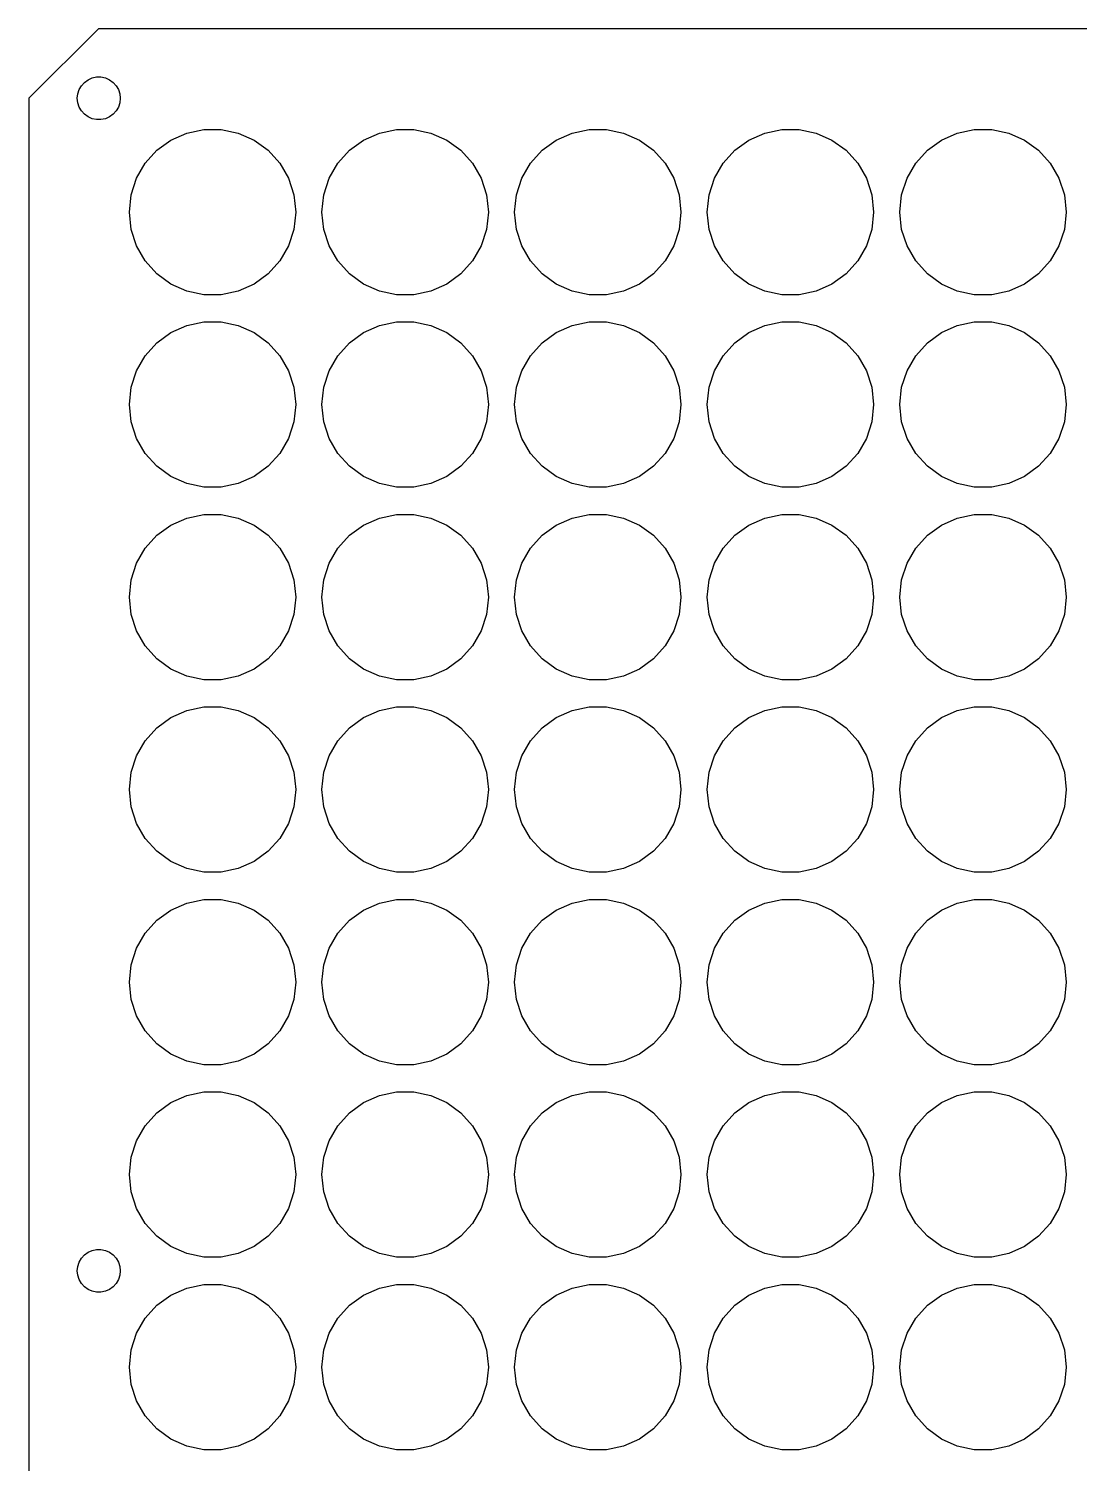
# Model space of a CAD drawing. Header units: metres. Extents: x -8 to 276, y -8 to 276.
# Drawn here: x -8 to 112, y 112 to 276 of the extents above; entities that cross this region are included whole.
import ezdxf

# ---------------------------------------------------------------- set-up
doc = ezdxf.new("R2010")
doc.units = ezdxf.units.M

msp = doc.modelspace()

# ---------------------------------------------------------------- linework, layer by layer
for p, q in [((-0.04384, 275.956), (-8, 268)), ((268.836, 275.956), (-0.04384, 275.956)), ((-2.39645, 268.509), (-2.23817, 268.996)), ((-2.23817, 268.996), (-1.98209, 269.44)), ((-1.98209, 269.44), (-1.63936, 269.821)), ((-1.63936, 269.821), (-1.22499, 270.122)), ((-1.22499, 270.122), (-0.75708, 270.33)), ((-0.75708, 270.33), (-0.25609, 270.437)), ((-0.25609, 270.437), (0.25609, 270.437)), ((0.25609, 270.437), (0.75708, 270.33)), ((0.75708, 270.33), (1.22499, 270.122)), ((1.22499, 270.122), (1.63936, 269.821)), ((1.63936, 269.821), (1.98209, 269.44)), ((1.98209, 269.44), (2.23817, 268.996)), ((2.23817, 268.996), (2.39645, 268.509)), ((-8, 268), (-8, 0)), ((-2.45, 268), (-2.39645, 268.509)), ((-2.39645, 267.491), (-2.45, 268)), ((-2.23817, 267.003), (-2.39645, 267.491)), ((2.39645, 267.491), (2.23817, 267.003)), ((2.39645, 268.509), (2.45, 268)), ((2.45, 268), (2.39645, 267.491)), ((-1.98209, 266.56), (-2.23817, 267.003)), ((-1.63936, 266.179), (-1.98209, 266.56)), ((-1.22499, 265.878), (-1.63936, 266.179)), ((-0.75708, 265.67), (-1.22499, 265.878)), ((-0.25609, 265.563), (-0.75708, 265.67)), ((0.75708, 265.67), (0.25609, 265.563)), ((1.22499, 265.878), (0.75708, 265.67)), ((1.63936, 266.179), (1.22499, 265.878)), ((1.98209, 266.56), (1.63936, 266.179)), ((2.23817, 267.003), (1.98209, 266.56)), ((0.25609, 265.563), (-0.25609, 265.563)), ((8.25, 263.227), (10.0643, 264.035)), ((10.0643, 264.035), (12.007, 264.448)), ((12.007, 264.448), (13.993, 264.448)), ((13.993, 264.448), (15.9357, 264.035)), ((15.9357, 264.035), (17.75, 263.227)), ((30.25, 263.227), (32.0643, 264.035)), ((32.0643, 264.035), (34.007, 264.448)), ((34.007, 264.448), (35.993, 264.448)), ((35.993, 264.448), (37.9357, 264.035)), ((37.9357, 264.035), (39.75, 263.227)), ((52.25, 263.227), (54.0643, 264.035)), ((54.0643, 264.035), (56.007, 264.448)), ((56.007, 264.448), (57.993, 264.448)), ((57.993, 264.448), (59.9357, 264.035)), ((59.9357, 264.035), (61.75, 263.227)), ((74.25, 263.227), (76.0643, 264.035)), ((76.0643, 264.035), (78.007, 264.448)), ((78.007, 264.448), (79.993, 264.448)), ((79.993, 264.448), (81.9357, 264.035)), ((81.9357, 264.035), (83.75, 263.227)), ((96.25, 263.227), (98.0643, 264.035)), ((98.0643, 264.035), (100.007, 264.448)), ((100.007, 264.448), (101.993, 264.448)), ((101.993, 264.448), (103.936, 264.035)), ((103.936, 264.035), (105.75, 263.227)), ((6.64325, 262.06), (8.25, 263.227)), ((17.75, 263.227), (19.3567, 262.06)), ((28.6432, 262.06), (30.25, 263.227)), ((39.75, 263.227), (41.3567, 262.06)), ((50.6432, 262.06), (52.25, 263.227)), ((61.75, 263.227), (63.3567, 262.06)), ((72.6432, 262.06), (74.25, 263.227)), ((83.75, 263.227), (85.3567, 262.06)), ((94.6432, 262.06), (96.25, 263.227)), ((105.75, 263.227), (107.357, 262.06)), ((5.31433, 260.584), (6.64325, 262.06)), ((19.3567, 262.06), (20.6857, 260.584)), ((27.3143, 260.584), (28.6432, 262.06)), ((41.3567, 262.06), (42.6857, 260.584)), ((49.3143, 260.584), (50.6432, 262.06)), ((63.3567, 262.06), (64.6857, 260.584)), ((71.3143, 260.584), (72.6432, 262.06)), ((85.3567, 262.06), (86.6857, 260.584)), ((93.3143, 260.584), (94.6432, 262.06)), ((107.357, 262.06), (108.686, 260.584)), ((4.3213, 258.864), (5.31433, 260.584)), ((20.6857, 260.584), (21.6787, 258.864)), ((26.3213, 258.864), (27.3143, 260.584)), ((42.6857, 260.584), (43.6787, 258.864)), ((48.3213, 258.864), (49.3143, 260.584)), ((64.6857, 260.584), (65.6787, 258.864)), ((70.3213, 258.864), (71.3143, 260.584)), ((86.6857, 260.584), (87.6787, 258.864)), ((92.3213, 258.864), (93.3143, 260.584)), ((108.686, 260.584), (109.679, 258.864)), ((3.7076, 256.975), (4.3213, 258.864)), ((21.6787, 258.864), (22.2924, 256.975)), ((25.7076, 256.975), (26.3213, 258.864)), ((43.6787, 258.864), (44.2924, 256.975)), ((47.7076, 256.975), (48.3213, 258.864)), ((65.6787, 258.864), (66.2924, 256.975)), ((69.7076, 256.975), (70.3213, 258.864)), ((87.6787, 258.864), (88.2924, 256.975)), ((91.7076, 256.975), (92.3213, 258.864)), ((109.679, 258.864), (110.292, 256.975)), ((3.5, 255), (3.7076, 256.975)), ((22.2924, 256.975), (22.5, 255)), ((25.5, 255), (25.7076, 256.975)), ((44.2924, 256.975), (44.5, 255)), ((47.5, 255), (47.7076, 256.975)), ((66.2924, 256.975), (66.5, 255)), ((69.5, 255), (69.7076, 256.975)), ((88.2924, 256.975), (88.5, 255)), ((91.5, 255), (91.7076, 256.975)), ((110.292, 256.975), (110.5, 255)), ((3.7076, 253.025), (3.5, 255)), ((22.5, 255), (22.2924, 253.025)), ((25.7076, 253.025), (25.5, 255)), ((44.5, 255), (44.2924, 253.025)), ((47.7076, 253.025), (47.5, 255)), ((66.5, 255), (66.2924, 253.025)), ((69.7076, 253.025), (69.5, 255)), ((88.5, 255), (88.2924, 253.025)), ((91.7076, 253.025), (91.5, 255)), ((110.5, 255), (110.292, 253.025)), ((4.3213, 251.136), (3.7076, 253.025)), ((22.2924, 253.025), (21.6787, 251.136)), ((26.3213, 251.136), (25.7076, 253.025)), ((44.2924, 253.025), (43.6787, 251.136)), ((48.3213, 251.136), (47.7076, 253.025)), ((66.2924, 253.025), (65.6787, 251.136)), ((70.3213, 251.136), (69.7076, 253.025)), ((88.2924, 253.025), (87.6787, 251.136)), ((92.3213, 251.136), (91.7076, 253.025)), ((110.292, 253.025), (109.679, 251.136)), ((5.31433, 249.416), (4.3213, 251.136)), ((21.6787, 251.136), (20.6857, 249.416)), ((27.3143, 249.416), (26.3213, 251.136)), ((43.6787, 251.136), (42.6857, 249.416)), ((49.3143, 249.416), (48.3213, 251.136)), ((65.6787, 251.136), (64.6857, 249.416)), ((71.3143, 249.416), (70.3213, 251.136)), ((87.6787, 251.136), (86.6857, 249.416)), ((93.3143, 249.416), (92.3213, 251.136)), ((109.679, 251.136), (108.686, 249.416)), ((6.64325, 247.94), (5.31433, 249.416)), ((20.6857, 249.416), (19.3567, 247.94)), ((28.6432, 247.94), (27.3143, 249.416)), ((42.6857, 249.416), (41.3567, 247.94)), ((50.6432, 247.94), (49.3143, 249.416)), ((64.6857, 249.416), (63.3567, 247.94)), ((72.6432, 247.94), (71.3143, 249.416)), ((86.6857, 249.416), (85.3567, 247.94)), ((94.6432, 247.94), (93.3143, 249.416)), ((108.686, 249.416), (107.357, 247.94)), ((8.25, 246.773), (6.64325, 247.94)), ((19.3567, 247.94), (17.75, 246.773)), ((30.25, 246.773), (28.6432, 247.94)), ((41.3567, 247.94), (39.75, 246.773)), ((52.25, 246.773), (50.6432, 247.94)), ((63.3567, 247.94), (61.75, 246.773)), ((74.25, 246.773), (72.6432, 247.94)), ((85.3567, 247.94), (83.75, 246.773)), ((96.25, 246.773), (94.6432, 247.94)), ((107.357, 247.94), (105.75, 246.773)), ((10.0643, 245.965), (8.25, 246.773)), ((12.007, 245.552), (10.0643, 245.965)), ((15.9357, 245.965), (13.993, 245.552)), ((17.75, 246.773), (15.9357, 245.965)), ((32.0643, 245.965), (30.25, 246.773)), ((34.007, 245.552), (32.0643, 245.965)), ((37.9357, 245.965), (35.993, 245.552)), ((39.75, 246.773), (37.9357, 245.965)), ((54.0643, 245.965), (52.25, 246.773)), ((56.007, 245.552), (54.0643, 245.965)), ((59.9357, 245.965), (57.993, 245.552)), ((61.75, 246.773), (59.9357, 245.965)), ((76.0643, 245.965), (74.25, 246.773)), ((78.007, 245.552), (76.0643, 245.965)), ((81.9357, 245.965), (79.993, 245.552)), ((83.75, 246.773), (81.9357, 245.965)), ((98.0643, 245.965), (96.25, 246.773)), ((100.007, 245.552), (98.0643, 245.965)), ((103.936, 245.965), (101.993, 245.552)), ((105.75, 246.773), (103.936, 245.965)), ((13.993, 245.552), (12.007, 245.552)), ((35.993, 245.552), (34.007, 245.552)), ((57.993, 245.552), (56.007, 245.552)), ((79.993, 245.552), (78.007, 245.552)), ((101.993, 245.552), (100.007, 245.552)), ((6.64325, 240.06), (8.25, 241.227)), ((8.25, 241.227), (10.0643, 242.035)), ((10.0643, 242.035), (12.007, 242.448)), ((12.007, 242.448), (13.993, 242.448)), ((13.993, 242.448), (15.9357, 242.035)), ((15.9357, 242.035), (17.75, 241.227)), ((17.75, 241.227), (19.3567, 240.06)), ((28.6432, 240.06), (30.25, 241.227)), ((30.25, 241.227), (32.0643, 242.035)), ((32.0643, 242.035), (34.007, 242.448)), ((34.007, 242.448), (35.993, 242.448)), ((35.993, 242.448), (37.9357, 242.035)), ((37.9357, 242.035), (39.75, 241.227)), ((39.75, 241.227), (41.3567, 240.06)), ((50.6432, 240.06), (52.25, 241.227)), ((52.25, 241.227), (54.0643, 242.035)), ((54.0643, 242.035), (56.007, 242.448)), ((56.007, 242.448), (57.993, 242.448)), ((57.993, 242.448), (59.9357, 242.035)), ((59.9357, 242.035), (61.75, 241.227)), ((61.75, 241.227), (63.3567, 240.06)), ((72.6432, 240.06), (74.25, 241.227)), ((74.25, 241.227), (76.0643, 242.035)), ((76.0643, 242.035), (78.007, 242.448)), ((78.007, 242.448), (79.993, 242.448)), ((79.993, 242.448), (81.9357, 242.035)), ((81.9357, 242.035), (83.75, 241.227)), ((83.75, 241.227), (85.3567, 240.06)), ((94.6432, 240.06), (96.25, 241.227)), ((96.25, 241.227), (98.0643, 242.035)), ((98.0643, 242.035), (100.007, 242.448)), ((100.007, 242.448), (101.993, 242.448)), ((101.993, 242.448), (103.936, 242.035)), ((103.936, 242.035), (105.75, 241.227)), ((105.75, 241.227), (107.357, 240.06)), ((5.31433, 238.584), (6.64325, 240.06)), ((19.3567, 240.06), (20.6857, 238.584)), ((27.3143, 238.584), (28.6432, 240.06)), ((41.3567, 240.06), (42.6857, 238.584)), ((49.3143, 238.584), (50.6432, 240.06)), ((63.3567, 240.06), (64.6857, 238.584)), ((71.3143, 238.584), (72.6432, 240.06)), ((85.3567, 240.06), (86.6857, 238.584)), ((93.3143, 238.584), (94.6432, 240.06)), ((107.357, 240.06), (108.686, 238.584)), ((4.3213, 236.864), (5.31433, 238.584)), ((20.6857, 238.584), (21.6787, 236.864)), ((26.3213, 236.864), (27.3143, 238.584)), ((42.6857, 238.584), (43.6787, 236.864)), ((48.3213, 236.864), (49.3143, 238.584)), ((64.6857, 238.584), (65.6787, 236.864)), ((70.3213, 236.864), (71.3143, 238.584)), ((86.6857, 238.584), (87.6787, 236.864)), ((92.3213, 236.864), (93.3143, 238.584)), ((108.686, 238.584), (109.679, 236.864)), ((3.7076, 234.975), (4.3213, 236.864)), ((21.6787, 236.864), (22.2924, 234.975)), ((25.7076, 234.975), (26.3213, 236.864)), ((43.6787, 236.864), (44.2924, 234.975)), ((47.7076, 234.975), (48.3213, 236.864)), ((65.6787, 236.864), (66.2924, 234.975)), ((69.7076, 234.975), (70.3213, 236.864)), ((87.6787, 236.864), (88.2924, 234.975)), ((91.7076, 234.975), (92.3213, 236.864)), ((109.679, 236.864), (110.292, 234.975)), ((3.5, 233), (3.7076, 234.975)), ((22.2924, 234.975), (22.5, 233)), ((25.5, 233), (25.7076, 234.975)), ((44.2924, 234.975), (44.5, 233)), ((47.5, 233), (47.7076, 234.975)), ((66.2924, 234.975), (66.5, 233)), ((69.5, 233), (69.7076, 234.975)), ((88.2924, 234.975), (88.5, 233)), ((91.5, 233), (91.7076, 234.975)), ((110.292, 234.975), (110.5, 233)), ((3.7076, 231.025), (3.5, 233)), ((22.5, 233), (22.2924, 231.025)), ((25.7076, 231.025), (25.5, 233)), ((44.5, 233), (44.2924, 231.025)), ((47.7076, 231.025), (47.5, 233)), ((66.5, 233), (66.2924, 231.025)), ((69.7076, 231.025), (69.5, 233)), ((88.5, 233), (88.2924, 231.025)), ((91.7076, 231.025), (91.5, 233)), ((110.5, 233), (110.292, 231.025)), ((4.3213, 229.136), (3.7076, 231.025)), ((22.2924, 231.025), (21.6787, 229.136)), ((26.3213, 229.136), (25.7076, 231.025)), ((44.2924, 231.025), (43.6787, 229.136)), ((48.3213, 229.136), (47.7076, 231.025)), ((66.2924, 231.025), (65.6787, 229.136)), ((70.3213, 229.136), (69.7076, 231.025)), ((88.2924, 231.025), (87.6787, 229.136)), ((92.3213, 229.136), (91.7076, 231.025)), ((110.292, 231.025), (109.679, 229.136)), ((5.31433, 227.416), (4.3213, 229.136)), ((21.6787, 229.136), (20.6857, 227.416)), ((27.3143, 227.416), (26.3213, 229.136)), ((43.6787, 229.136), (42.6857, 227.416)), ((49.3143, 227.416), (48.3213, 229.136)), ((65.6787, 229.136), (64.6857, 227.416)), ((71.3143, 227.416), (70.3213, 229.136)), ((87.6787, 229.136), (86.6857, 227.416)), ((93.3143, 227.416), (92.3213, 229.136)), ((109.679, 229.136), (108.686, 227.416)), ((6.64325, 225.94), (5.31433, 227.416)), ((20.6857, 227.416), (19.3567, 225.94)), ((28.6432, 225.94), (27.3143, 227.416)), ((42.6857, 227.416), (41.3567, 225.94)), ((50.6432, 225.94), (49.3143, 227.416)), ((64.6857, 227.416), (63.3567, 225.94)), ((72.6432, 225.94), (71.3143, 227.416)), ((86.6857, 227.416), (85.3567, 225.94)), ((94.6432, 225.94), (93.3143, 227.416)), ((108.686, 227.416), (107.357, 225.94)), ((8.25, 224.773), (6.64325, 225.94)), ((10.0643, 223.965), (8.25, 224.773)), ((17.75, 224.773), (15.9357, 223.965)), ((19.3567, 225.94), (17.75, 224.773)), ((30.25, 224.773), (28.6432, 225.94)), ((32.0643, 223.965), (30.25, 224.773)), ((39.75, 224.773), (37.9357, 223.965)), ((41.3567, 225.94), (39.75, 224.773)), ((52.25, 224.773), (50.6432, 225.94)), ((54.0643, 223.965), (52.25, 224.773)), ((61.75, 224.773), (59.9357, 223.965)), ((63.3567, 225.94), (61.75, 224.773)), ((74.25, 224.773), (72.6432, 225.94)), ((76.0643, 223.965), (74.25, 224.773)), ((83.75, 224.773), (81.9357, 223.965)), ((85.3567, 225.94), (83.75, 224.773)), ((96.25, 224.773), (94.6432, 225.94)), ((98.0643, 223.965), (96.25, 224.773)), ((105.75, 224.773), (103.936, 223.965)), ((107.357, 225.94), (105.75, 224.773)), ((12.007, 223.552), (10.0643, 223.965)), ((13.993, 223.552), (12.007, 223.552)), ((15.9357, 223.965), (13.993, 223.552)), ((34.007, 223.552), (32.0643, 223.965)), ((35.993, 223.552), (34.007, 223.552)), ((37.9357, 223.965), (35.993, 223.552)), ((56.007, 223.552), (54.0643, 223.965)), ((57.993, 223.552), (56.007, 223.552)), ((59.9357, 223.965), (57.993, 223.552)), ((78.007, 223.552), (76.0643, 223.965)), ((79.993, 223.552), (78.007, 223.552)), ((81.9357, 223.965), (79.993, 223.552)), ((100.007, 223.552), (98.0643, 223.965)), ((101.993, 223.552), (100.007, 223.552)), ((103.936, 223.965), (101.993, 223.552)), ((8.25, 219.227), (10.0643, 220.035)), ((10.0643, 220.035), (12.007, 220.448)), ((12.007, 220.448), (13.993, 220.448)), ((13.993, 220.448), (15.9357, 220.035)), ((15.9357, 220.035), (17.75, 219.227)), ((30.25, 219.227), (32.0643, 220.035)), ((32.0643, 220.035), (34.007, 220.448)), ((34.007, 220.448), (35.993, 220.448)), ((35.993, 220.448), (37.9357, 220.035)), ((37.9357, 220.035), (39.75, 219.227)), ((52.25, 219.227), (54.0643, 220.035)), ((54.0643, 220.035), (56.007, 220.448)), ((56.007, 220.448), (57.993, 220.448)), ((57.993, 220.448), (59.9357, 220.035)), ((59.9357, 220.035), (61.75, 219.227)), ((74.25, 219.227), (76.0643, 220.035)), ((76.0643, 220.035), (78.007, 220.448)), ((78.007, 220.448), (79.993, 220.448)), ((79.993, 220.448), (81.9357, 220.035)), ((81.9357, 220.035), (83.75, 219.227)), ((96.25, 219.227), (98.0643, 220.035)), ((98.0643, 220.035), (100.007, 220.448)), ((100.007, 220.448), (101.993, 220.448)), ((101.993, 220.448), (103.936, 220.035)), ((103.936, 220.035), (105.75, 219.227)), ((6.64325, 218.06), (8.25, 219.227)), ((17.75, 219.227), (19.3567, 218.06)), ((28.6432, 218.06), (30.25, 219.227)), ((39.75, 219.227), (41.3567, 218.06)), ((50.6432, 218.06), (52.25, 219.227)), ((61.75, 219.227), (63.3567, 218.06)), ((72.6432, 218.06), (74.25, 219.227)), ((83.75, 219.227), (85.3567, 218.06)), ((94.6432, 218.06), (96.25, 219.227)), ((105.75, 219.227), (107.357, 218.06)), ((4.3213, 214.864), (5.31433, 216.584)), ((5.31433, 216.584), (6.64325, 218.06)), ((19.3567, 218.06), (20.6857, 216.584)), ((20.6857, 216.584), (21.6787, 214.864)), ((26.3213, 214.864), (27.3143, 216.584)), ((27.3143, 216.584), (28.6432, 218.06)), ((41.3567, 218.06), (42.6857, 216.584)), ((42.6857, 216.584), (43.6787, 214.864)), ((48.3213, 214.864), (49.3143, 216.584)), ((49.3143, 216.584), (50.6432, 218.06)), ((63.3567, 218.06), (64.6857, 216.584)), ((64.6857, 216.584), (65.6787, 214.864)), ((70.3213, 214.864), (71.3143, 216.584)), ((71.3143, 216.584), (72.6432, 218.06)), ((85.3567, 218.06), (86.6857, 216.584)), ((86.6857, 216.584), (87.6787, 214.864)), ((92.3213, 214.864), (93.3143, 216.584)), ((93.3143, 216.584), (94.6432, 218.06)), ((107.357, 218.06), (108.686, 216.584)), ((108.686, 216.584), (109.679, 214.864)), ((3.7076, 212.975), (4.3213, 214.864)), ((21.6787, 214.864), (22.2924, 212.975)), ((25.7076, 212.975), (26.3213, 214.864)), ((43.6787, 214.864), (44.2924, 212.975)), ((47.7076, 212.975), (48.3213, 214.864)), ((65.6787, 214.864), (66.2924, 212.975)), ((69.7076, 212.975), (70.3213, 214.864)), ((87.6787, 214.864), (88.2924, 212.975)), ((91.7076, 212.975), (92.3213, 214.864)), ((109.679, 214.864), (110.292, 212.975)), ((3.5, 211), (3.7076, 212.975)), ((22.2924, 212.975), (22.5, 211)), ((25.5, 211), (25.7076, 212.975)), ((44.2924, 212.975), (44.5, 211)), ((47.5, 211), (47.7076, 212.975)), ((66.2924, 212.975), (66.5, 211)), ((69.5, 211), (69.7076, 212.975)), ((88.2924, 212.975), (88.5, 211)), ((91.5, 211), (91.7076, 212.975)), ((110.292, 212.975), (110.5, 211)), ((3.7076, 209.025), (3.5, 211)), ((22.5, 211), (22.2924, 209.025)), ((25.7076, 209.025), (25.5, 211)), ((44.5, 211), (44.2924, 209.025)), ((47.7076, 209.025), (47.5, 211)), ((66.5, 211), (66.2924, 209.025)), ((69.7076, 209.025), (69.5, 211)), ((88.5, 211), (88.2924, 209.025)), ((91.7076, 209.025), (91.5, 211)), ((110.5, 211), (110.292, 209.025)), ((4.3213, 207.136), (3.7076, 209.025)), ((22.2924, 209.025), (21.6787, 207.136)), ((26.3213, 207.136), (25.7076, 209.025)), ((44.2924, 209.025), (43.6787, 207.136)), ((48.3213, 207.136), (47.7076, 209.025)), ((66.2924, 209.025), (65.6787, 207.136)), ((70.3213, 207.136), (69.7076, 209.025)), ((88.2924, 209.025), (87.6787, 207.136)), ((92.3213, 207.136), (91.7076, 209.025)), ((110.292, 209.025), (109.679, 207.136)), ((5.31433, 205.416), (4.3213, 207.136)), ((21.6787, 207.136), (20.6857, 205.416)), ((27.3143, 205.416), (26.3213, 207.136)), ((43.6787, 207.136), (42.6857, 205.416)), ((49.3143, 205.416), (48.3213, 207.136)), ((65.6787, 207.136), (64.6857, 205.416)), ((71.3143, 205.416), (70.3213, 207.136)), ((87.6787, 207.136), (86.6857, 205.416)), ((93.3143, 205.416), (92.3213, 207.136)), ((109.679, 207.136), (108.686, 205.416)), ((6.64325, 203.94), (5.31433, 205.416)), ((20.6857, 205.416), (19.3567, 203.94)), ((28.6432, 203.94), (27.3143, 205.416)), ((42.6857, 205.416), (41.3567, 203.94)), ((50.6432, 203.94), (49.3143, 205.416)), ((64.6857, 205.416), (63.3567, 203.94)), ((72.6432, 203.94), (71.3143, 205.416)), ((86.6857, 205.416), (85.3567, 203.94)), ((94.6432, 203.94), (93.3143, 205.416)), ((108.686, 205.416), (107.357, 203.94)), ((8.25, 202.773), (6.64325, 203.94)), ((19.3567, 203.94), (17.75, 202.773)), ((30.25, 202.773), (28.6432, 203.94)), ((41.3567, 203.94), (39.75, 202.773)), ((52.25, 202.773), (50.6432, 203.94)), ((63.3567, 203.94), (61.75, 202.773)), ((74.25, 202.773), (72.6432, 203.94)), ((85.3567, 203.94), (83.75, 202.773)), ((96.25, 202.773), (94.6432, 203.94)), ((107.357, 203.94), (105.75, 202.773)), ((10.0643, 201.965), (8.25, 202.773)), ((12.007, 201.552), (10.0643, 201.965)), ((15.9357, 201.965), (13.993, 201.552)), ((17.75, 202.773), (15.9357, 201.965)), ((32.0643, 201.965), (30.25, 202.773)), ((34.007, 201.552), (32.0643, 201.965)), ((37.9357, 201.965), (35.993, 201.552)), ((39.75, 202.773), (37.9357, 201.965)), ((54.0643, 201.965), (52.25, 202.773)), ((56.007, 201.552), (54.0643, 201.965)), ((59.9357, 201.965), (57.993, 201.552)), ((61.75, 202.773), (59.9357, 201.965)), ((76.0643, 201.965), (74.25, 202.773)), ((78.007, 201.552), (76.0643, 201.965)), ((81.9357, 201.965), (79.993, 201.552)), ((83.75, 202.773), (81.9357, 201.965)), ((98.0643, 201.965), (96.25, 202.773)), ((100.007, 201.552), (98.0643, 201.965)), ((103.936, 201.965), (101.993, 201.552)), ((105.75, 202.773), (103.936, 201.965)), ((13.993, 201.552), (12.007, 201.552)), ((35.993, 201.552), (34.007, 201.552)), ((57.993, 201.552), (56.007, 201.552)), ((79.993, 201.552), (78.007, 201.552)), ((101.993, 201.552), (100.007, 201.552)), ((10.0643, 198.035), (12.007, 198.448)), ((12.007, 198.448), (13.993, 198.448)), ((13.993, 198.448), (15.9357, 198.035)), ((32.0643, 198.035), (34.007, 198.448)), ((34.007, 198.448), (35.993, 198.448)), ((35.993, 198.448), (37.9357, 198.035)), ((54.0643, 198.035), (56.007, 198.448)), ((56.007, 198.448), (57.993, 198.448)), ((57.993, 198.448), (59.9357, 198.035)), ((76.0643, 198.035), (78.007, 198.448)), ((78.007, 198.448), (79.993, 198.448)), ((79.993, 198.448), (81.9357, 198.035)), ((98.0643, 198.035), (100.007, 198.448)), ((100.007, 198.448), (101.993, 198.448)), ((101.993, 198.448), (103.936, 198.035)), ((6.64325, 196.06), (8.25, 197.227)), ((8.25, 197.227), (10.0643, 198.035)), ((15.9357, 198.035), (17.75, 197.227)), ((17.75, 197.227), (19.3567, 196.06)), ((28.6432, 196.06), (30.25, 197.227)), ((30.25, 197.227), (32.0643, 198.035)), ((37.9357, 198.035), (39.75, 197.227)), ((39.75, 197.227), (41.3567, 196.06)), ((50.6432, 196.06), (52.25, 197.227)), ((52.25, 197.227), (54.0643, 198.035)), ((59.9357, 198.035), (61.75, 197.227)), ((61.75, 197.227), (63.3567, 196.06)), ((72.6432, 196.06), (74.25, 197.227)), ((74.25, 197.227), (76.0643, 198.035)), ((81.9357, 198.035), (83.75, 197.227)), ((83.75, 197.227), (85.3567, 196.06)), ((94.6432, 196.06), (96.25, 197.227)), ((96.25, 197.227), (98.0643, 198.035)), ((103.936, 198.035), (105.75, 197.227)), ((105.75, 197.227), (107.357, 196.06)), ((5.31433, 194.584), (6.64325, 196.06)), ((19.3567, 196.06), (20.6857, 194.584)), ((27.3143, 194.584), (28.6432, 196.06)), ((41.3567, 196.06), (42.6857, 194.584)), ((49.3143, 194.584), (50.6432, 196.06)), ((63.3567, 196.06), (64.6857, 194.584)), ((71.3143, 194.584), (72.6432, 196.06)), ((85.3567, 196.06), (86.6857, 194.584)), ((93.3143, 194.584), (94.6432, 196.06)), ((107.357, 196.06), (108.686, 194.584)), ((4.3213, 192.864), (5.31433, 194.584)), ((20.6857, 194.584), (21.6787, 192.864)), ((26.3213, 192.864), (27.3143, 194.584)), ((42.6857, 194.584), (43.6787, 192.864)), ((48.3213, 192.864), (49.3143, 194.584)), ((64.6857, 194.584), (65.6787, 192.864)), ((70.3213, 192.864), (71.3143, 194.584)), ((86.6857, 194.584), (87.6787, 192.864)), ((92.3213, 192.864), (93.3143, 194.584)), ((108.686, 194.584), (109.679, 192.864)), ((3.7076, 190.975), (4.3213, 192.864)), ((21.6787, 192.864), (22.2924, 190.975)), ((25.7076, 190.975), (26.3213, 192.864)), ((43.6787, 192.864), (44.2924, 190.975)), ((47.7076, 190.975), (48.3213, 192.864)), ((65.6787, 192.864), (66.2924, 190.975)), ((69.7076, 190.975), (70.3213, 192.864)), ((87.6787, 192.864), (88.2924, 190.975)), ((91.7076, 190.975), (92.3213, 192.864)), ((109.679, 192.864), (110.292, 190.975)), ((3.5, 189), (3.7076, 190.975)), ((22.2924, 190.975), (22.5, 189)), ((25.5, 189), (25.7076, 190.975)), ((44.2924, 190.975), (44.5, 189)), ((47.5, 189), (47.7076, 190.975)), ((66.2924, 190.975), (66.5, 189)), ((69.5, 189), (69.7076, 190.975)), ((88.2924, 190.975), (88.5, 189)), ((91.5, 189), (91.7076, 190.975)), ((110.292, 190.975), (110.5, 189)), ((3.7076, 187.025), (3.5, 189)), ((22.5, 189), (22.2924, 187.025)), ((25.7076, 187.025), (25.5, 189)), ((44.5, 189), (44.2924, 187.025)), ((47.7076, 187.025), (47.5, 189)), ((66.5, 189), (66.2924, 187.025)), ((69.7076, 187.025), (69.5, 189)), ((88.5, 189), (88.2924, 187.025)), ((91.7076, 187.025), (91.5, 189)), ((110.5, 189), (110.292, 187.025)), ((4.3213, 185.136), (3.7076, 187.025)), ((22.2924, 187.025), (21.6787, 185.136)), ((26.3213, 185.136), (25.7076, 187.025)), ((44.2924, 187.025), (43.6787, 185.136)), ((48.3213, 185.136), (47.7076, 187.025)), ((66.2924, 187.025), (65.6787, 185.136)), ((70.3213, 185.136), (69.7076, 187.025)), ((88.2924, 187.025), (87.6787, 185.136)), ((92.3213, 185.136), (91.7076, 187.025)), ((110.292, 187.025), (109.679, 185.136)), ((5.31433, 183.416), (4.3213, 185.136)), ((21.6787, 185.136), (20.6857, 183.416)), ((27.3143, 183.416), (26.3213, 185.136)), ((43.6787, 185.136), (42.6857, 183.416)), ((49.3143, 183.416), (48.3213, 185.136)), ((65.6787, 185.136), (64.6857, 183.416)), ((71.3143, 183.416), (70.3213, 185.136)), ((87.6787, 185.136), (86.6857, 183.416)), ((93.3143, 183.416), (92.3213, 185.136)), ((109.679, 185.136), (108.686, 183.416)), ((6.64325, 181.94), (5.31433, 183.416)), ((20.6857, 183.416), (19.3567, 181.94)), ((28.6432, 181.94), (27.3143, 183.416)), ((42.6857, 183.416), (41.3567, 181.94)), ((50.6432, 181.94), (49.3143, 183.416)), ((64.6857, 183.416), (63.3567, 181.94)), ((72.6432, 181.94), (71.3143, 183.416)), ((86.6857, 183.416), (85.3567, 181.94)), ((94.6432, 181.94), (93.3143, 183.416)), ((108.686, 183.416), (107.357, 181.94)), ((8.25, 180.773), (6.64325, 181.94)), ((10.0643, 179.965), (8.25, 180.773)), ((17.75, 180.773), (15.9357, 179.965)), ((19.3567, 181.94), (17.75, 180.773)), ((30.25, 180.773), (28.6432, 181.94)), ((32.0643, 179.965), (30.25, 180.773)), ((39.75, 180.773), (37.9357, 179.965)), ((41.3567, 181.94), (39.75, 180.773)), ((52.25, 180.773), (50.6432, 181.94)), ((54.0643, 179.965), (52.25, 180.773)), ((61.75, 180.773), (59.9357, 179.965)), ((63.3567, 181.94), (61.75, 180.773)), ((74.25, 180.773), (72.6432, 181.94)), ((76.0643, 179.965), (74.25, 180.773)), ((83.75, 180.773), (81.9357, 179.965)), ((85.3567, 181.94), (83.75, 180.773)), ((96.25, 180.773), (94.6432, 181.94)), ((98.0643, 179.965), (96.25, 180.773)), ((105.75, 180.773), (103.936, 179.965)), ((107.357, 181.94), (105.75, 180.773)), ((12.007, 179.552), (10.0643, 179.965)), ((13.993, 179.552), (12.007, 179.552)), ((15.9357, 179.965), (13.993, 179.552)), ((34.007, 179.552), (32.0643, 179.965)), ((35.993, 179.552), (34.007, 179.552)), ((37.9357, 179.965), (35.993, 179.552)), ((56.007, 179.552), (54.0643, 179.965)), ((57.993, 179.552), (56.007, 179.552)), ((59.9357, 179.965), (57.993, 179.552)), ((78.007, 179.552), (76.0643, 179.965)), ((79.993, 179.552), (78.007, 179.552)), ((81.9357, 179.965), (79.993, 179.552)), ((100.007, 179.552), (98.0643, 179.965)), ((101.993, 179.552), (100.007, 179.552)), ((103.936, 179.965), (101.993, 179.552)), ((8.25, 175.227), (10.0643, 176.035)), ((10.0643, 176.035), (12.007, 176.448)), ((12.007, 176.448), (13.993, 176.448)), ((13.993, 176.448), (15.9357, 176.035)), ((15.9357, 176.035), (17.75, 175.227)), ((30.25, 175.227), (32.0643, 176.035)), ((32.0643, 176.035), (34.007, 176.448)), ((34.007, 176.448), (35.993, 176.448)), ((35.993, 176.448), (37.9357, 176.035)), ((37.9357, 176.035), (39.75, 175.227)), ((52.25, 175.227), (54.0643, 176.035)), ((54.0643, 176.035), (56.007, 176.448)), ((56.007, 176.448), (57.993, 176.448)), ((57.993, 176.448), (59.9357, 176.035)), ((59.9357, 176.035), (61.75, 175.227)), ((74.25, 175.227), (76.0643, 176.035)), ((76.0643, 176.035), (78.007, 176.448)), ((78.007, 176.448), (79.993, 176.448)), ((79.993, 176.448), (81.9357, 176.035)), ((81.9357, 176.035), (83.75, 175.227)), ((96.25, 175.227), (98.0643, 176.035)), ((98.0643, 176.035), (100.007, 176.448)), ((100.007, 176.448), (101.993, 176.448)), ((101.993, 176.448), (103.936, 176.035)), ((103.936, 176.035), (105.75, 175.227)), ((5.31433, 172.584), (6.64325, 174.06)), ((6.64325, 174.06), (8.25, 175.227)), ((17.75, 175.227), (19.3567, 174.06)), ((19.3567, 174.06), (20.6857, 172.584)), ((27.3143, 172.584), (28.6432, 174.06)), ((28.6432, 174.06), (30.25, 175.227)), ((39.75, 175.227), (41.3567, 174.06)), ((41.3567, 174.06), (42.6857, 172.584)), ((49.3143, 172.584), (50.6432, 174.06)), ((50.6432, 174.06), (52.25, 175.227)), ((61.75, 175.227), (63.3567, 174.06)), ((63.3567, 174.06), (64.6857, 172.584)), ((71.3143, 172.584), (72.6432, 174.06)), ((72.6432, 174.06), (74.25, 175.227)), ((83.75, 175.227), (85.3567, 174.06)), ((85.3567, 174.06), (86.6857, 172.584)), ((93.3143, 172.584), (94.6432, 174.06)), ((94.6432, 174.06), (96.25, 175.227)), ((105.75, 175.227), (107.357, 174.06)), ((107.357, 174.06), (108.686, 172.584)), ((4.3213, 170.864), (5.31433, 172.584)), ((20.6857, 172.584), (21.6787, 170.864)), ((26.3213, 170.864), (27.3143, 172.584)), ((42.6857, 172.584), (43.6787, 170.864)), ((48.3213, 170.864), (49.3143, 172.584)), ((64.6857, 172.584), (65.6787, 170.864)), ((70.3213, 170.864), (71.3143, 172.584)), ((86.6857, 172.584), (87.6787, 170.864)), ((92.3213, 170.864), (93.3143, 172.584)), ((108.686, 172.584), (109.679, 170.864)), ((3.7076, 168.975), (4.3213, 170.864)), ((21.6787, 170.864), (22.2924, 168.975)), ((25.7076, 168.975), (26.3213, 170.864)), ((43.6787, 170.864), (44.2924, 168.975)), ((47.7076, 168.975), (48.3213, 170.864)), ((65.6787, 170.864), (66.2924, 168.975)), ((69.7076, 168.975), (70.3213, 170.864)), ((87.6787, 170.864), (88.2924, 168.975)), ((91.7076, 168.975), (92.3213, 170.864)), ((109.679, 170.864), (110.292, 168.975)), ((3.5, 167), (3.7076, 168.975)), ((22.2924, 168.975), (22.5, 167)), ((25.5, 167), (25.7076, 168.975)), ((44.2924, 168.975), (44.5, 167)), ((47.5, 167), (47.7076, 168.975)), ((66.2924, 168.975), (66.5, 167)), ((69.5, 167), (69.7076, 168.975)), ((88.2924, 168.975), (88.5, 167)), ((91.5, 167), (91.7076, 168.975)), ((110.292, 168.975), (110.5, 167)), ((3.7076, 165.025), (3.5, 167)), ((22.5, 167), (22.2924, 165.025)), ((25.7076, 165.025), (25.5, 167)), ((44.5, 167), (44.2924, 165.025)), ((47.7076, 165.025), (47.5, 167)), ((66.5, 167), (66.2924, 165.025)), ((69.7076, 165.025), (69.5, 167)), ((88.5, 167), (88.2924, 165.025)), ((91.7076, 165.025), (91.5, 167)), ((110.5, 167), (110.292, 165.025)), ((4.3213, 163.136), (3.7076, 165.025)), ((22.2924, 165.025), (21.6787, 163.136)), ((26.3213, 163.136), (25.7076, 165.025)), ((44.2924, 165.025), (43.6787, 163.136)), ((48.3213, 163.136), (47.7076, 165.025)), ((66.2924, 165.025), (65.6787, 163.136)), ((70.3213, 163.136), (69.7076, 165.025)), ((88.2924, 165.025), (87.6787, 163.136)), ((92.3213, 163.136), (91.7076, 165.025)), ((110.292, 165.025), (109.679, 163.136)), ((5.31433, 161.416), (4.3213, 163.136)), ((21.6787, 163.136), (20.6857, 161.416)), ((27.3143, 161.416), (26.3213, 163.136)), ((43.6787, 163.136), (42.6857, 161.416)), ((49.3143, 161.416), (48.3213, 163.136)), ((65.6787, 163.136), (64.6857, 161.416)), ((71.3143, 161.416), (70.3213, 163.136)), ((87.6787, 163.136), (86.6857, 161.416)), ((93.3143, 161.416), (92.3213, 163.136)), ((109.679, 163.136), (108.686, 161.416)), ((6.64325, 159.94), (5.31433, 161.416)), ((20.6857, 161.416), (19.3567, 159.94)), ((28.6432, 159.94), (27.3143, 161.416)), ((42.6857, 161.416), (41.3567, 159.94)), ((50.6432, 159.94), (49.3143, 161.416)), ((64.6857, 161.416), (63.3567, 159.94)), ((72.6432, 159.94), (71.3143, 161.416)), ((86.6857, 161.416), (85.3567, 159.94)), ((94.6432, 159.94), (93.3143, 161.416)), ((108.686, 161.416), (107.357, 159.94)), ((8.25, 158.773), (6.64325, 159.94)), ((19.3567, 159.94), (17.75, 158.773)), ((30.25, 158.773), (28.6432, 159.94)), ((41.3567, 159.94), (39.75, 158.773)), ((52.25, 158.773), (50.6432, 159.94)), ((63.3567, 159.94), (61.75, 158.773)), ((74.25, 158.773), (72.6432, 159.94)), ((85.3567, 159.94), (83.75, 158.773)), ((96.25, 158.773), (94.6432, 159.94)), ((107.357, 159.94), (105.75, 158.773)), ((10.0643, 157.965), (8.25, 158.773)), ((12.007, 157.552), (10.0643, 157.965)), ((13.993, 157.552), (12.007, 157.552)), ((15.9357, 157.965), (13.993, 157.552)), ((17.75, 158.773), (15.9357, 157.965)), ((32.0643, 157.965), (30.25, 158.773)), ((34.007, 157.552), (32.0643, 157.965)), ((35.993, 157.552), (34.007, 157.552)), ((37.9357, 157.965), (35.993, 157.552)), ((39.75, 158.773), (37.9357, 157.965)), ((54.0643, 157.965), (52.25, 158.773)), ((56.007, 157.552), (54.0643, 157.965)), ((57.993, 157.552), (56.007, 157.552)), ((59.9357, 157.965), (57.993, 157.552)), ((61.75, 158.773), (59.9357, 157.965)), ((76.0643, 157.965), (74.25, 158.773)), ((78.007, 157.552), (76.0643, 157.965)), ((79.993, 157.552), (78.007, 157.552)), ((81.9357, 157.965), (79.993, 157.552)), ((83.75, 158.773), (81.9357, 157.965)), ((98.0643, 157.965), (96.25, 158.773)), ((100.007, 157.552), (98.0643, 157.965)), ((101.993, 157.552), (100.007, 157.552)), ((103.936, 157.965), (101.993, 157.552)), ((105.75, 158.773), (103.936, 157.965)), ((10.0643, 154.035), (12.007, 154.448)), ((12.007, 154.448), (13.993, 154.448)), ((13.993, 154.448), (15.9357, 154.035)), ((32.0643, 154.035), (34.007, 154.448)), ((34.007, 154.448), (35.993, 154.448)), ((35.993, 154.448), (37.9357, 154.035)), ((54.0643, 154.035), (56.007, 154.448)), ((56.007, 154.448), (57.993, 154.448)), ((57.993, 154.448), (59.9357, 154.035)), ((76.0643, 154.035), (78.007, 154.448)), ((78.007, 154.448), (79.993, 154.448)), ((79.993, 154.448), (81.9357, 154.035)), ((98.0643, 154.035), (100.007, 154.448)), ((100.007, 154.448), (101.993, 154.448)), ((101.993, 154.448), (103.936, 154.035)), ((6.64325, 152.06), (8.25, 153.227)), ((8.25, 153.227), (10.0643, 154.035)), ((15.9357, 154.035), (17.75, 153.227)), ((17.75, 153.227), (19.3567, 152.06)), ((28.6432, 152.06), (30.25, 153.227)), ((30.25, 153.227), (32.0643, 154.035)), ((37.9357, 154.035), (39.75, 153.227)), ((39.75, 153.227), (41.3567, 152.06)), ((50.6432, 152.06), (52.25, 153.227)), ((52.25, 153.227), (54.0643, 154.035)), ((59.9357, 154.035), (61.75, 153.227)), ((61.75, 153.227), (63.3567, 152.06)), ((72.6432, 152.06), (74.25, 153.227)), ((74.25, 153.227), (76.0643, 154.035)), ((81.9357, 154.035), (83.75, 153.227)), ((83.75, 153.227), (85.3567, 152.06)), ((94.6432, 152.06), (96.25, 153.227)), ((96.25, 153.227), (98.0643, 154.035)), ((103.936, 154.035), (105.75, 153.227)), ((105.75, 153.227), (107.357, 152.06)), ((5.31433, 150.584), (6.64325, 152.06)), ((19.3567, 152.06), (20.6857, 150.584)), ((27.3143, 150.584), (28.6432, 152.06)), ((41.3567, 152.06), (42.6857, 150.584)), ((49.3143, 150.584), (50.6432, 152.06)), ((63.3567, 152.06), (64.6857, 150.584)), ((71.3143, 150.584), (72.6432, 152.06)), ((85.3567, 152.06), (86.6857, 150.584)), ((93.3143, 150.584), (94.6432, 152.06)), ((107.357, 152.06), (108.686, 150.584)), ((4.3213, 148.864), (5.31433, 150.584)), ((20.6857, 150.584), (21.6787, 148.864)), ((26.3213, 148.864), (27.3143, 150.584)), ((42.6857, 150.584), (43.6787, 148.864)), ((48.3213, 148.864), (49.3143, 150.584)), ((64.6857, 150.584), (65.6787, 148.864)), ((70.3213, 148.864), (71.3143, 150.584)), ((86.6857, 150.584), (87.6787, 148.864)), ((92.3213, 148.864), (93.3143, 150.584)), ((108.686, 150.584), (109.679, 148.864)), ((3.7076, 146.975), (4.3213, 148.864)), ((21.6787, 148.864), (22.2924, 146.975)), ((25.7076, 146.975), (26.3213, 148.864)), ((43.6787, 148.864), (44.2924, 146.975)), ((47.7076, 146.975), (48.3213, 148.864)), ((65.6787, 148.864), (66.2924, 146.975)), ((69.7076, 146.975), (70.3213, 148.864)), ((87.6787, 148.864), (88.2924, 146.975)), ((91.7076, 146.975), (92.3213, 148.864)), ((109.679, 148.864), (110.292, 146.975)), ((3.5, 145), (3.7076, 146.975)), ((22.2924, 146.975), (22.5, 145)), ((25.5, 145), (25.7076, 146.975)), ((44.2924, 146.975), (44.5, 145)), ((47.5, 145), (47.7076, 146.975)), ((66.2924, 146.975), (66.5, 145)), ((69.5, 145), (69.7076, 146.975)), ((88.2924, 146.975), (88.5, 145)), ((91.5, 145), (91.7076, 146.975)), ((110.292, 146.975), (110.5, 145)), ((3.7076, 143.025), (3.5, 145)), ((22.5, 145), (22.2924, 143.025)), ((25.7076, 143.025), (25.5, 145)), ((44.5, 145), (44.2924, 143.025)), ((47.7076, 143.025), (47.5, 145)), ((66.5, 145), (66.2924, 143.025)), ((69.7076, 143.025), (69.5, 145)), ((88.5, 145), (88.2924, 143.025)), ((91.7076, 143.025), (91.5, 145)), ((110.5, 145), (110.292, 143.025)), ((4.3213, 141.136), (3.7076, 143.025)), ((22.2924, 143.025), (21.6787, 141.136)), ((26.3213, 141.136), (25.7076, 143.025)), ((44.2924, 143.025), (43.6787, 141.136)), ((48.3213, 141.136), (47.7076, 143.025)), ((66.2924, 143.025), (65.6787, 141.136)), ((70.3213, 141.136), (69.7076, 143.025)), ((88.2924, 143.025), (87.6787, 141.136)), ((92.3213, 141.136), (91.7076, 143.025)), ((110.292, 143.025), (109.679, 141.136)), ((5.31433, 139.416), (4.3213, 141.136)), ((21.6787, 141.136), (20.6857, 139.416)), ((27.3143, 139.416), (26.3213, 141.136)), ((43.6787, 141.136), (42.6857, 139.416)), ((49.3143, 139.416), (48.3213, 141.136)), ((65.6787, 141.136), (64.6857, 139.416)), ((71.3143, 139.416), (70.3213, 141.136)), ((87.6787, 141.136), (86.6857, 139.416)), ((93.3143, 139.416), (92.3213, 141.136)), ((109.679, 141.136), (108.686, 139.416)), ((6.64325, 137.94), (5.31433, 139.416)), ((20.6857, 139.416), (19.3567, 137.94)), ((28.6432, 137.94), (27.3143, 139.416)), ((42.6857, 139.416), (41.3567, 137.94)), ((50.6432, 137.94), (49.3143, 139.416)), ((64.6857, 139.416), (63.3567, 137.94)), ((72.6432, 137.94), (71.3143, 139.416)), ((86.6857, 139.416), (85.3567, 137.94)), ((94.6432, 137.94), (93.3143, 139.416)), ((108.686, 139.416), (107.357, 137.94)), ((8.25, 136.773), (6.64325, 137.94)), ((19.3567, 137.94), (17.75, 136.773)), ((30.25, 136.773), (28.6432, 137.94)), ((41.3567, 137.94), (39.75, 136.773)), ((52.25, 136.773), (50.6432, 137.94)), ((63.3567, 137.94), (61.75, 136.773)), ((74.25, 136.773), (72.6432, 137.94)), ((85.3567, 137.94), (83.75, 136.773)), ((96.25, 136.773), (94.6432, 137.94)), ((107.357, 137.94), (105.75, 136.773)), ((-1.63936, 135.821), (-1.22499, 136.122)), ((-1.22499, 136.122), (-0.75708, 136.33)), ((-0.75708, 136.33), (-0.25609, 136.437)), ((-0.25609, 136.437), (0.25609, 136.437)), ((0.25609, 136.437), (0.75708, 136.33)), ((0.75708, 136.33), (1.22499, 136.122)), ((1.22499, 136.122), (1.63936, 135.821)), ((10.0643, 135.965), (8.25, 136.773)), ((17.75, 136.773), (15.9357, 135.965)), ((32.0643, 135.965), (30.25, 136.773)), ((39.75, 136.773), (37.9357, 135.965)), ((54.0643, 135.965), (52.25, 136.773)), ((61.75, 136.773), (59.9357, 135.965)), ((76.0643, 135.965), (74.25, 136.773)), ((83.75, 136.773), (81.9357, 135.965)), ((98.0643, 135.965), (96.25, 136.773)), ((105.75, 136.773), (103.936, 135.965)), ((-2.45, 134), (-2.39645, 134.509)), ((-2.39645, 134.509), (-2.23817, 134.996)), ((-2.23817, 134.996), (-1.98209, 135.44)), ((-1.98209, 135.44), (-1.63936, 135.821)), ((1.63936, 135.821), (1.98209, 135.44)), ((1.98209, 135.44), (2.23817, 134.996)), ((2.23817, 134.996), (2.39645, 134.509)), ((2.39645, 134.509), (2.45, 134)), ((12.007, 135.552), (10.0643, 135.965)), ((13.993, 135.552), (12.007, 135.552)), ((15.9357, 135.965), (13.993, 135.552)), ((34.007, 135.552), (32.0643, 135.965)), ((35.993, 135.552), (34.007, 135.552)), ((37.9357, 135.965), (35.993, 135.552)), ((56.007, 135.552), (54.0643, 135.965)), ((57.993, 135.552), (56.007, 135.552)), ((59.9357, 135.965), (57.993, 135.552)), ((78.007, 135.552), (76.0643, 135.965)), ((79.993, 135.552), (78.007, 135.552)), ((81.9357, 135.965), (79.993, 135.552)), ((100.007, 135.552), (98.0643, 135.965)), ((101.993, 135.552), (100.007, 135.552)), ((103.936, 135.965), (101.993, 135.552)), ((-2.39645, 133.491), (-2.45, 134)), ((-2.23817, 133.003), (-2.39645, 133.491)), ((-1.98209, 132.56), (-2.23817, 133.003)), ((2.23817, 133.003), (1.98209, 132.56)), ((2.39645, 133.491), (2.23817, 133.003)), ((2.45, 134), (2.39645, 133.491)), ((-1.63936, 132.179), (-1.98209, 132.56)), ((-1.22499, 131.878), (-1.63936, 132.179)), ((-0.75708, 131.67), (-1.22499, 131.878)), ((-0.25609, 131.563), (-0.75708, 131.67)), ((0.25609, 131.563), (-0.25609, 131.563)), ((0.75708, 131.67), (0.25609, 131.563)), ((1.22499, 131.878), (0.75708, 131.67)), ((1.63936, 132.179), (1.22499, 131.878)), ((1.98209, 132.56), (1.63936, 132.179)), ((6.64325, 130.06), (8.25, 131.227)), ((8.25, 131.227), (10.0643, 132.035)), ((10.0643, 132.035), (12.007, 132.448)), ((12.007, 132.448), (13.993, 132.448)), ((13.993, 132.448), (15.9357, 132.035)), ((15.9357, 132.035), (17.75, 131.227)), ((17.75, 131.227), (19.3567, 130.06)), ((28.6432, 130.06), (30.25, 131.227)), ((30.25, 131.227), (32.0643, 132.035)), ((32.0643, 132.035), (34.007, 132.448)), ((34.007, 132.448), (35.993, 132.448)), ((35.993, 132.448), (37.9357, 132.035)), ((37.9357, 132.035), (39.75, 131.227)), ((39.75, 131.227), (41.3567, 130.06)), ((50.6432, 130.06), (52.25, 131.227)), ((52.25, 131.227), (54.0643, 132.035)), ((54.0643, 132.035), (56.007, 132.448)), ((56.007, 132.448), (57.993, 132.448)), ((57.993, 132.448), (59.9357, 132.035)), ((59.9357, 132.035), (61.75, 131.227)), ((61.75, 131.227), (63.3567, 130.06)), ((72.6432, 130.06), (74.25, 131.227)), ((74.25, 131.227), (76.0643, 132.035)), ((76.0643, 132.035), (78.007, 132.448)), ((78.007, 132.448), (79.993, 132.448)), ((79.993, 132.448), (81.9357, 132.035)), ((81.9357, 132.035), (83.75, 131.227)), ((83.75, 131.227), (85.3567, 130.06)), ((94.6432, 130.06), (96.25, 131.227)), ((96.25, 131.227), (98.0643, 132.035)), ((98.0643, 132.035), (100.007, 132.448)), ((100.007, 132.448), (101.993, 132.448)), ((101.993, 132.448), (103.936, 132.035)), ((103.936, 132.035), (105.75, 131.227)), ((105.75, 131.227), (107.357, 130.06)), ((5.31433, 128.584), (6.64325, 130.06)), ((19.3567, 130.06), (20.6857, 128.584)), ((27.3143, 128.584), (28.6432, 130.06)), ((41.3567, 130.06), (42.6857, 128.584)), ((49.3143, 128.584), (50.6432, 130.06)), ((63.3567, 130.06), (64.6857, 128.584)), ((71.3143, 128.584), (72.6432, 130.06)), ((85.3567, 130.06), (86.6857, 128.584)), ((93.3143, 128.584), (94.6432, 130.06)), ((107.357, 130.06), (108.686, 128.584)), ((4.3213, 126.864), (5.31433, 128.584)), ((20.6857, 128.584), (21.6787, 126.864)), ((26.3213, 126.864), (27.3143, 128.584)), ((42.6857, 128.584), (43.6787, 126.864)), ((48.3213, 126.864), (49.3143, 128.584)), ((64.6857, 128.584), (65.6787, 126.864)), ((70.3213, 126.864), (71.3143, 128.584)), ((86.6857, 128.584), (87.6787, 126.864)), ((92.3213, 126.864), (93.3143, 128.584)), ((108.686, 128.584), (109.679, 126.864)), ((3.7076, 124.975), (4.3213, 126.864)), ((21.6787, 126.864), (22.2924, 124.975)), ((25.7076, 124.975), (26.3213, 126.864)), ((43.6787, 126.864), (44.2924, 124.975)), ((47.7076, 124.975), (48.3213, 126.864)), ((65.6787, 126.864), (66.2924, 124.975)), ((69.7076, 124.975), (70.3213, 126.864)), ((87.6787, 126.864), (88.2924, 124.975)), ((91.7076, 124.975), (92.3213, 126.864)), ((109.679, 126.864), (110.292, 124.975)), ((3.5, 123), (3.7076, 124.975)), ((22.2924, 124.975), (22.5, 123)), ((25.5, 123), (25.7076, 124.975)), ((44.2924, 124.975), (44.5, 123)), ((47.5, 123), (47.7076, 124.975)), ((66.2924, 124.975), (66.5, 123)), ((69.5, 123), (69.7076, 124.975)), ((88.2924, 124.975), (88.5, 123)), ((91.5, 123), (91.7076, 124.975)), ((110.292, 124.975), (110.5, 123)), ((3.7076, 121.025), (3.5, 123)), ((22.5, 123), (22.2924, 121.025)), ((25.7076, 121.025), (25.5, 123)), ((44.5, 123), (44.2924, 121.025)), ((47.7076, 121.025), (47.5, 123)), ((66.5, 123), (66.2924, 121.025)), ((69.7076, 121.025), (69.5, 123)), ((88.5, 123), (88.2924, 121.025)), ((91.7076, 121.025), (91.5, 123)), ((110.5, 123), (110.292, 121.025)), ((4.3213, 119.136), (3.7076, 121.025)), ((22.2924, 121.025), (21.6787, 119.136)), ((26.3213, 119.136), (25.7076, 121.025)), ((44.2924, 121.025), (43.6787, 119.136)), ((48.3213, 119.136), (47.7076, 121.025)), ((66.2924, 121.025), (65.6787, 119.136)), ((70.3213, 119.136), (69.7076, 121.025)), ((88.2924, 121.025), (87.6787, 119.136)), ((92.3213, 119.136), (91.7076, 121.025)), ((110.292, 121.025), (109.679, 119.136)), ((5.31433, 117.416), (4.3213, 119.136)), ((21.6787, 119.136), (20.6857, 117.416)), ((27.3143, 117.416), (26.3213, 119.136)), ((43.6787, 119.136), (42.6857, 117.416)), ((49.3143, 117.416), (48.3213, 119.136)), ((65.6787, 119.136), (64.6857, 117.416)), ((71.3143, 117.416), (70.3213, 119.136)), ((87.6787, 119.136), (86.6857, 117.416)), ((93.3143, 117.416), (92.3213, 119.136)), ((109.679, 119.136), (108.686, 117.416)), ((6.64325, 115.94), (5.31433, 117.416)), ((20.6857, 117.416), (19.3567, 115.94)), ((28.6432, 115.94), (27.3143, 117.416)), ((42.6857, 117.416), (41.3567, 115.94)), ((50.6432, 115.94), (49.3143, 117.416)), ((64.6857, 117.416), (63.3567, 115.94)), ((72.6432, 115.94), (71.3143, 117.416)), ((86.6857, 117.416), (85.3567, 115.94)), ((94.6432, 115.94), (93.3143, 117.416)), ((108.686, 117.416), (107.357, 115.94)), ((8.25, 114.773), (6.64325, 115.94)), ((10.0643, 113.965), (8.25, 114.773)), ((17.75, 114.773), (15.9357, 113.965)), ((19.3567, 115.94), (17.75, 114.773)), ((30.25, 114.773), (28.6432, 115.94)), ((32.0643, 113.965), (30.25, 114.773)), ((39.75, 114.773), (37.9357, 113.965)), ((41.3567, 115.94), (39.75, 114.773)), ((52.25, 114.773), (50.6432, 115.94)), ((54.0643, 113.965), (52.25, 114.773)), ((61.75, 114.773), (59.9357, 113.965)), ((63.3567, 115.94), (61.75, 114.773)), ((74.25, 114.773), (72.6432, 115.94)), ((76.0643, 113.965), (74.25, 114.773)), ((83.75, 114.773), (81.9357, 113.965)), ((85.3567, 115.94), (83.75, 114.773)), ((96.25, 114.773), (94.6432, 115.94)), ((98.0643, 113.965), (96.25, 114.773)), ((105.75, 114.773), (103.936, 113.965)), ((107.357, 115.94), (105.75, 114.773)), ((12.007, 113.552), (10.0643, 113.965)), ((13.993, 113.552), (12.007, 113.552)), ((15.9357, 113.965), (13.993, 113.552)), ((34.007, 113.552), (32.0643, 113.965)), ((35.993, 113.552), (34.007, 113.552)), ((37.9357, 113.965), (35.993, 113.552)), ((56.007, 113.552), (54.0643, 113.965)), ((57.993, 113.552), (56.007, 113.552)), ((59.9357, 113.965), (57.993, 113.552)), ((78.007, 113.552), (76.0643, 113.965)), ((79.993, 113.552), (78.007, 113.552)), ((81.9357, 113.965), (79.993, 113.552)), ((100.007, 113.552), (98.0643, 113.965)), ((101.993, 113.552), (100.007, 113.552)), ((103.936, 113.965), (101.993, 113.552))]:
    msp.add_line(p, q)

doc.saveas('drawing.dxf')
